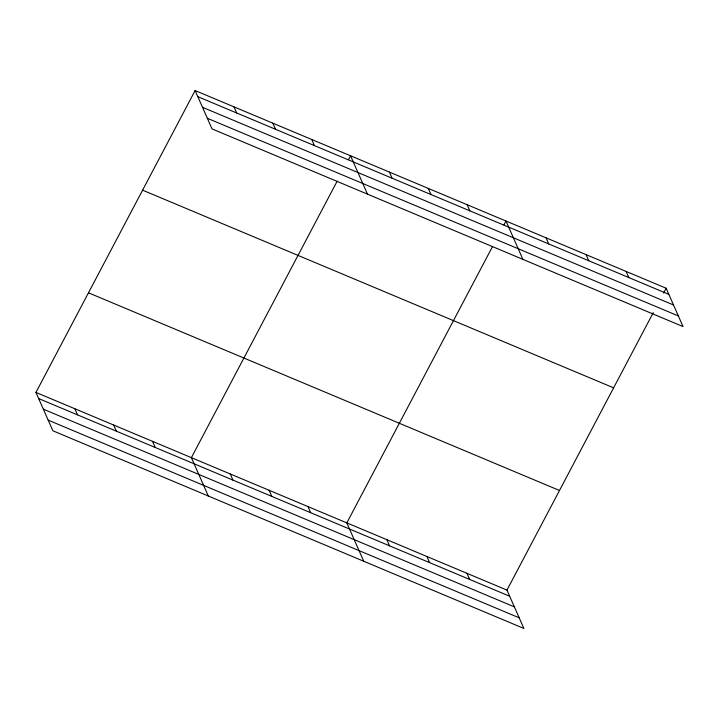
<?xml version="1.0" encoding="UTF-8"?>
<svg xmlns="http://www.w3.org/2000/svg" width="719" height="719" viewBox="0 0 719 719"><rect width="100%" height="100%" fill="white"/><g stroke="black" fill="none" stroke-linecap="round" stroke-linejoin="round"><path stroke-width="1.08" d="M35.95 392.421L506.967 590.101L523.881 628.451L52.864 430.771L35.95 392.421L195.119 90.549L666.136 288.229L683.05 326.579L212.033 128.899L195.119 90.549M337.166 181.17L191.389 457.652L208.303 496.011M348.49 159.69L350.557 155.78L367.472 194.13M492.596 246.41L346.819 522.893L363.733 561.242M503.929 224.921L505.987 221.012L522.902 259.37M506.967 590.101L653.265 312.639M663.556 293.109L666.136 288.229M197.815 96.67L668.832 294.35M202.506 107.302L673.523 304.982M207.342 118.267L678.359 315.947M142.596 190.167L613.613 387.847M88.473 292.804L559.49 490.484M38.655 398.551L509.672 596.231M43.338 409.183L514.355 606.863M48.173 420.139L519.19 617.819M626.096 271.423L628.801 277.543M586.066 254.616L588.762 260.745M546.027 237.818L548.723 243.939M467.134 204.708L469.831 210.829M428.272 188.396L430.969 194.525M389.41 172.093L392.116 178.213M311.695 139.468L314.392 145.597M272.834 123.165L275.539 129.285M466.928 573.304L469.633 579.424M233.981 106.852L236.677 112.982M426.897 556.497L429.594 562.618M386.858 539.69L389.554 545.82M307.966 506.58L310.662 512.71M269.104 490.277L271.8 496.398M230.242 473.965L232.947 480.085M152.527 441.349L155.232 447.47M113.665 425.037L116.37 431.166M74.812 408.734L77.508 414.854"/></g></svg>
